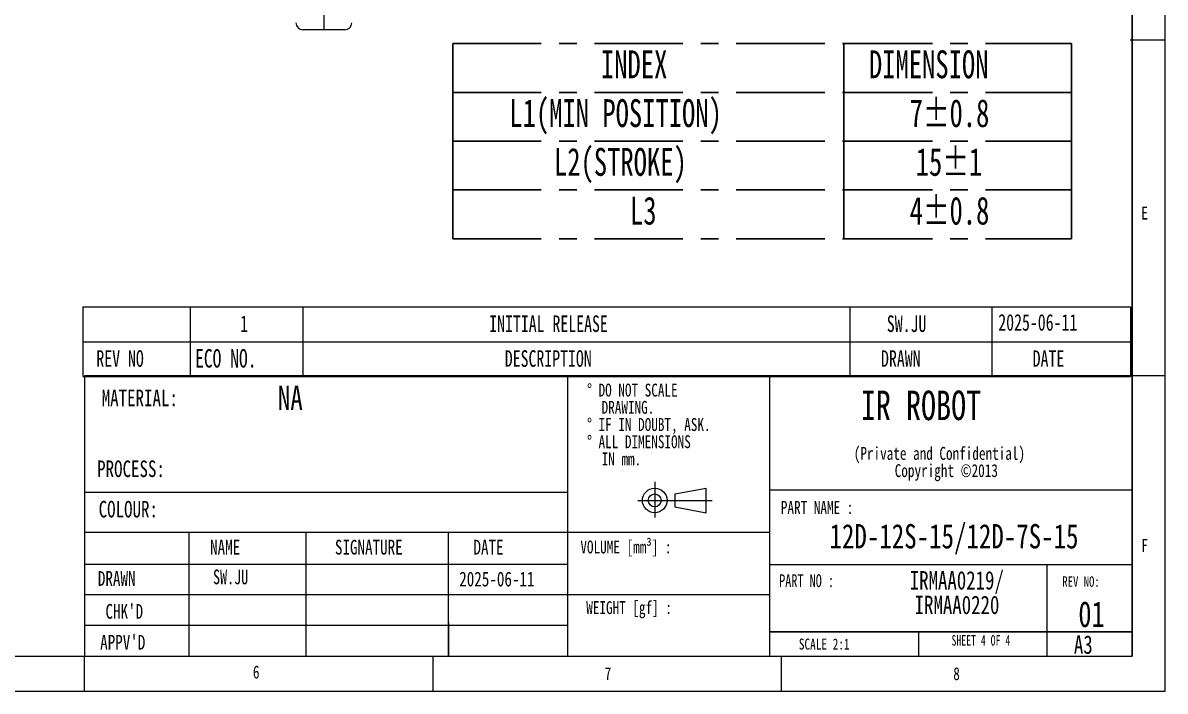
# Paper-space layout '시트4_ENG_with accessory' of a CAD drawing. Header units: millimetres. Extents: x 5 to 415, y 5 to 292.
# Drawn here: x 251.2 to 415, y 5 to 100.9 of the extents above; entities that cross this region are included whole.
import ezdxf

# ---------------------------------------------------------------- set-up
doc = ezdxf.new("R2010")
doc.units = ezdxf.units.MM
doc.linetypes.add('CENTERX2', pattern=[20.32, 12.7, -2.54, 2.54, -2.54])
doc.layers.add('CENTER_LINE', color=7, linetype='CENTERX2')
doc.layers.add('NOTES', color=7, linetype='Continuous')
doc.styles.add('SLDTEXTSTYLE0', font='TXT', dxfattribs={"width": 0.7})
doc.styles.add('SLDTEXTSTYLE1', font='TXT', dxfattribs={"width": 0.75})
doc.styles.add('SLDTEXTSTYLE2', font='TXT', dxfattribs={"width": 0.6875})
doc.styles.add('SLDTEXTSTYLE3', font='TXT', dxfattribs={"width": 0.694444})

# ---------------------------------------------------------------- blocks, each defined once
blk = doc.blocks.new('SW_NOTE_0_13')
at = {"color": 0, "linetype": 'Continuous', "lineweight": 0, "char_height": 1.8521, "attachment_point": 2, "style": 'SLDTEXTSTYLE1'}
for s, insert in [('(Private and Confidential)', (15.4, 2.39)), ('Copyright ©2013', (16.39, -0.08))]:
    blk.add_mtext(s, dxfattribs=dict(at, insert=insert))
blk = doc.blocks.new('SW_NOTE_0_14')
at = {"color": 0, "linetype": 'Continuous', "lineweight": 0, "char_height": 2.646, "attachment_point": 2, "style": 'SLDTEXTSTYLE1'}
for s, insert in [('IRMAA0219/', (9.96, 3.41)), ('IRMAA0220', (9.99, -0.12))]:
    blk.add_mtext(s, dxfattribs=dict(at, insert=insert))
blk = doc.blocks.new('SW_NOTE_0_15')
at = {"color": 0, "linetype": 'Continuous', "lineweight": 0, "attachment_point": 1, "style": 'SLDTEXTSTYLE1'}
for s, insert, char_height in [('%%d DO NOT SCALE', (0, 2.39), 1.8521), ('DRAWING.', (2.08, -0.08), 1.852), ('%%d IF IN DOUBT, ASK.', (0, -2.55), 1.8521), ('%%d ALL DIMENSIONS', (0, -5.02), 1.8521), ('IN mm.', (2.08, -7.49), 1.852)]:
    blk.add_mtext(s, dxfattribs=dict(at, insert=insert, char_height=char_height))
blk = doc.blocks.new('SW_TABLEANNOTATION_6')
at = {"layer": 'CENTER_LINE', "color": 0}
for p, q in [((0, 0), (0, -7)), ((0, 0), (56.08, 0)), ((56.08, 0), (56.08, -7)), ((56.08, 0), (88.76, 0)), ((88.76, 0), (88.76, -7)), ((0, -7), (0, -14)), ((0, -7), (56.08, -7)), ((56.08, -7), (56.08, -14)), ((56.08, -7), (88.76, -7)), ((88.76, -7), (88.76, -14)), ((0, -14), (0, -21)), ((0, -14), (56.08, -14)), ((56.08, -14), (56.08, -21)), ((56.08, -14), (88.76, -14)), ((88.76, -14), (88.76, -21)), ((0, -21), (0, -28)), ((0, -21), (56.08, -21)), ((56.08, -21), (56.08, -28)), ((56.08, -21), (88.76, -21)), ((88.76, -21), (88.76, -28)), ((0, -28), (56.08, -28)), ((56.08, -28), (88.76, -28))]:
    blk.add_line(p, q, dxfattribs=at)
at = {"layer": 'CENTER_LINE', "color": 0, "char_height": 4, "attachment_point": 1, "style": 'SLDTEXTSTYLE0'}
for s, insert in [('INDEX', (21.25, -0.97)), ('DIMENSION', (59.69, -0.97)), ('L1(MIN POSITION)', (8.12, -7.97)), ('7±0.8', (65.53, -7.97)), ('L2(STROKE)', (14.52, -14.97)), ('15±1', (66.4, -14.97)), ('L3', (25.42, -21.97)), ('4±0.8', (65.53, -21.97))]:
    blk.add_mtext(s, dxfattribs=dict(at, insert=insert))
blk = doc.blocks.new('SW_TABLEANNOTATION_7')
at = {"color": 0, "linetype": 'Continuous', "lineweight": 18}
for p, q in [((0, 0), (0, -5)), ((0, 0), (15.39, 0)), ((15.39, 0), (15.39, -5)), ((15.39, 0), (31.57, 0)), ((31.57, 0), (31.57, -5)), ((31.57, 0), (109.99, 0)), ((109.99, 0), (109.99, -5)), ((109.99, 0), (130.36, 0)), ((130.36, 0), (130.36, -5)), ((130.36, 0), (150.24, 0)), ((150.24, 0), (150.24, -5)), ((0, -5), (0, -10)), ((0, -5), (15.39, -5)), ((15.39, -5), (15.39, -10)), ((15.39, -5), (31.57, -5)), ((31.57, -5), (31.57, -10)), ((31.57, -5), (109.99, -5)), ((109.99, -5), (109.99, -10)), ((109.99, -5), (130.36, -5)), ((130.36, -5), (130.36, -10)), ((130.36, -5), (150.24, -5)), ((150.24, -5), (150.24, -10)), ((0, -10), (15.39, -10)), ((15.39, -10), (31.57, -10)), ((31.57, -10), (109.99, -10)), ((109.99, -10), (130.36, -10)), ((130.36, -10), (150.24, -10))]:
    blk.add_line(p, q, dxfattribs=at)
at = {"color": 0, "linetype": 'Continuous', "lineweight": 0, "attachment_point": 1, "style": 'SLDTEXTSTYLE0'}
for s, insert, char_height in [('1', (22.57, -1.22), 2.38), ('INITIAL RELEASE', (58.29, -1.22), 2.3813), ('SW.JU', (115.31, -1.22), 2.381), ('REV NO', (1.95, -6.22), 2.381), ('ECO NO.', (16.1, -6.06), 2.646), ('DESCRIPTION', (60.52, -6.22), 2.3813), ('DRAWN', (114.48, -6.22), 2.381), ('DATE', (136.23, -6.22), 2.381)]:
    blk.add_mtext(s, dxfattribs=dict(at, insert=insert, char_height=char_height))

psp = doc.layouts.new('시트4_ENG_with accessory')

# ---------------------------------------------------------------- linework, layer by layer
at = {"color": 7, "linetype": 'Continuous', "lineweight": 18}
for p, q in [((415, 5), (415, 292)), ((294.344, 104.917), (294.344, 99.917)), ((294.344, 99.917), (291.344, 99.917)), ((297.344, 99.917), (294.344, 99.917)), ((410, 98.5), (415, 98.5)), ((260, 50.271), (260, 10)), ((415, 50.271), (260, 50.271)), ((329.265, 50.271), (329.265, 10)), ((358.254, 50.271), (358.254, 10)), ((260, 33.55), (329.265, 33.55)), ((344.668, 33.297), (349.181, 34.143)), ((344.668, 33.297), (344.668, 31.454)), ((349.181, 30.608), (349.181, 34.143)), ((410.25, 33.844), (358.254, 33.844)), ((344.668, 31.454), (349.181, 30.608)), ((275.001, 27.796), (275.001, 10)), ((291.778, 27.796), (291.778, 10)), ((312.217, 10), (312.217, 27.796)), ((329.265, 23.158), (260, 23.158)), ((398.074, 10), (398.074, 23.123)), ((358.254, 18.822), (260, 18.822)), ((312.217, 14.859), (312.217, 10)), ((260, 14.481), (329.265, 14.481)), ((379.611, 13.419), (379.611, 10)), ((10, 10), (410.25, 10)), ((260, 5), (260, 10)), ((310, 5), (310, 10)), ((360, 5), (360, 10)), ((5, 5), (415, 5))]:
    psp.add_line(p, q, dxfattribs=at)
at = {"color": 7, "linetype": 'CENTERX2', "lineweight": 18}
for p, q in [((341.798, 35.054), (341.798, 29.936)), ((339.361, 32.376), (350.023, 32.376))]:
    psp.add_line(p, q, dxfattribs=at)
at = {"color": 7, "linetype": 'Continuous', "lineweight": 18}
for radius in [1.767, 0.922]:
    psp.add_circle((341.798, 32.376), radius, dxfattribs=at)
for centre, start, end in [((291.344, 100.917), 180.0003, 269.99959), ((297.344, 100.917), 270.00041, 359.9997)]:
    psp.add_arc(centre, 1, start, end, dxfattribs=at)
at = {"layer": 'NOTES', "color": 7}
for p, q in [((410.25, 287), (410.25, 10)), ((410.25, 13.496), (358.254, 13.496))]:
    psp.add_line(p, q, dxfattribs=at)
at = {"layer": 'NOTES', "color": 7, "linetype": 'Continuous', "lineweight": 18}
for p, q in [((260, 27.801), (358.254, 27.801)), ((410.25, 23.123), (358.254, 23.123))]:
    psp.add_line(p, q, dxfattribs=at)

# ---------------------------------------------------------------- block references
at = {"color": 7, "linetype": 'Continuous', "lineweight": 0}
for name, p in [('SW_TABLEANNOTATION_7', (259.771, 60.15)), ('SW_NOTE_0_15', (332.098, 46.744)), ('SW_NOTE_0_13', (367.225, 37.663)), ('SW_NOTE_0_14', (375.16, 18.825))]:
    psp.add_blockref(name, p, dxfattribs=at)
at = {"layer": 'CENTER_LINE'}
psp.add_blockref('SW_TABLEANNOTATION_6', (312.831, 97.932), dxfattribs=at)

# ---------------------------------------------------------------- texts
at = {"color": 7, "linetype": 'Continuous', "lineweight": 0}
for s, insert, char_height, attachment_point, style in [('E', (411.586, 74.537), 1.852, 1, 'SLDTEXTSTYLE1'), ('MATERIAL:', (262.479, 48.278), 2.3813, 1, 'SLDTEXTSTYLE1'), ('NA', (289.535, 48.832), 3.5, 2, 'SLDTEXTSTYLE1'), ('PROCESS:', (261.829, 38.108), 2.3813, 1, 'SLDTEXTSTYLE1'), ('PART NAME :', (359.887, 32.29), 1.85208, 1, 'SLDTEXTSTYLE1'), ('12D-12S-15/12D-7S-15', (384.717, 28.983), 3.5, 2, 'SLDTEXTSTYLE1'), ('NAME', (278.027, 26.726), 2.1167, 1, 'SLDTEXTSTYLE1'), ('SIGNATURE', (295.935, 26.726), 2.1167, 1, 'SLDTEXTSTYLE1'), ('DATE', (315.804, 26.726), 2.1167, 1, 'SLDTEXTSTYLE1'), ('VOLUME [mm³] :', (331.133, 26.622), 1.85208, 1, 'SLDTEXTSTYLE1'), ('DRAWN', (261.937, 22.233), 2.1167, 1, 'SLDTEXTSTYLE1'), ('2025-06-11', (313.76, 22.154), 2.1167, 1, 'SLDTEXTSTYLE1'), ('REV NO:', (400.257, 21.476), 1.5, 1, 'SLDTEXTSTYLE1'), ("CHK'D", (263.024, 17.51), 2.1167, 1, 'SLDTEXTSTYLE1'), ("APPV'D", (262.263, 13.079), 2.1167, 1, 'SLDTEXTSTYLE1'), ('SCALE 2:1', (362.46, 12.552), 1.5875, 1, 'SLDTEXTSTYLE1'), ('SHEET 4 OF 4', (384.361, 13.041), 1.5, 1, 'SLDTEXTSTYLE2'), ('A3', (401.912, 13.007), 2.6458, 1, 'SLDTEXTSTYLE1')]:
    psp.add_mtext(s, dxfattribs=dict(at, insert=insert, char_height=char_height, attachment_point=attachment_point, style=style))
at = {"layer": 'CENTER_LINE'}
for s, insert, char_height, attachment_point, style in [('2025-06-11', (391.066, 59.12), 2.3813, 1, 'SLDTEXTSTYLE0'), ('01', (404.442, 17.907), 3.7042, 2, 'SLDTEXTSTYLE1')]:
    psp.add_mtext(s, dxfattribs=dict(at, insert=insert, char_height=char_height, attachment_point=attachment_point, style=style))
at = {"layer": 'NOTES', "attachment_point": 1}
for s, insert, char_height, style in [('IR ROBOT', (371.345, 48.136), 4.2333, 'SLDTEXTSTYLE1'), ('COLOUR:', (262.046, 32.312), 2.3813, 'SLDTEXTSTYLE1'), ('F', (411.586, 26.839), 1.852, 'SLDTEXTSTYLE1'), ('SW.JU', (278.451, 22.456), 2.1167, 'SLDTEXTSTYLE0'), ('PART NO :', (359.636, 21.78), 1.8521, 'SLDTEXTSTYLE3'), ('WEIGHT [gf] :', (331.976, 17.919), 1.85208, 'SLDTEXTSTYLE1'), ('6', (284.167, 8.668), 1.852, 'SLDTEXTSTYLE1'), ('7', (334.613, 8.434), 1.852, 'SLDTEXTSTYLE1'), ('8', (384.613, 8.434), 1.852, 'SLDTEXTSTYLE1')]:
    psp.add_mtext(s, dxfattribs=dict(at, insert=insert, char_height=char_height, style=style))

doc.saveas('drawing.dxf')
